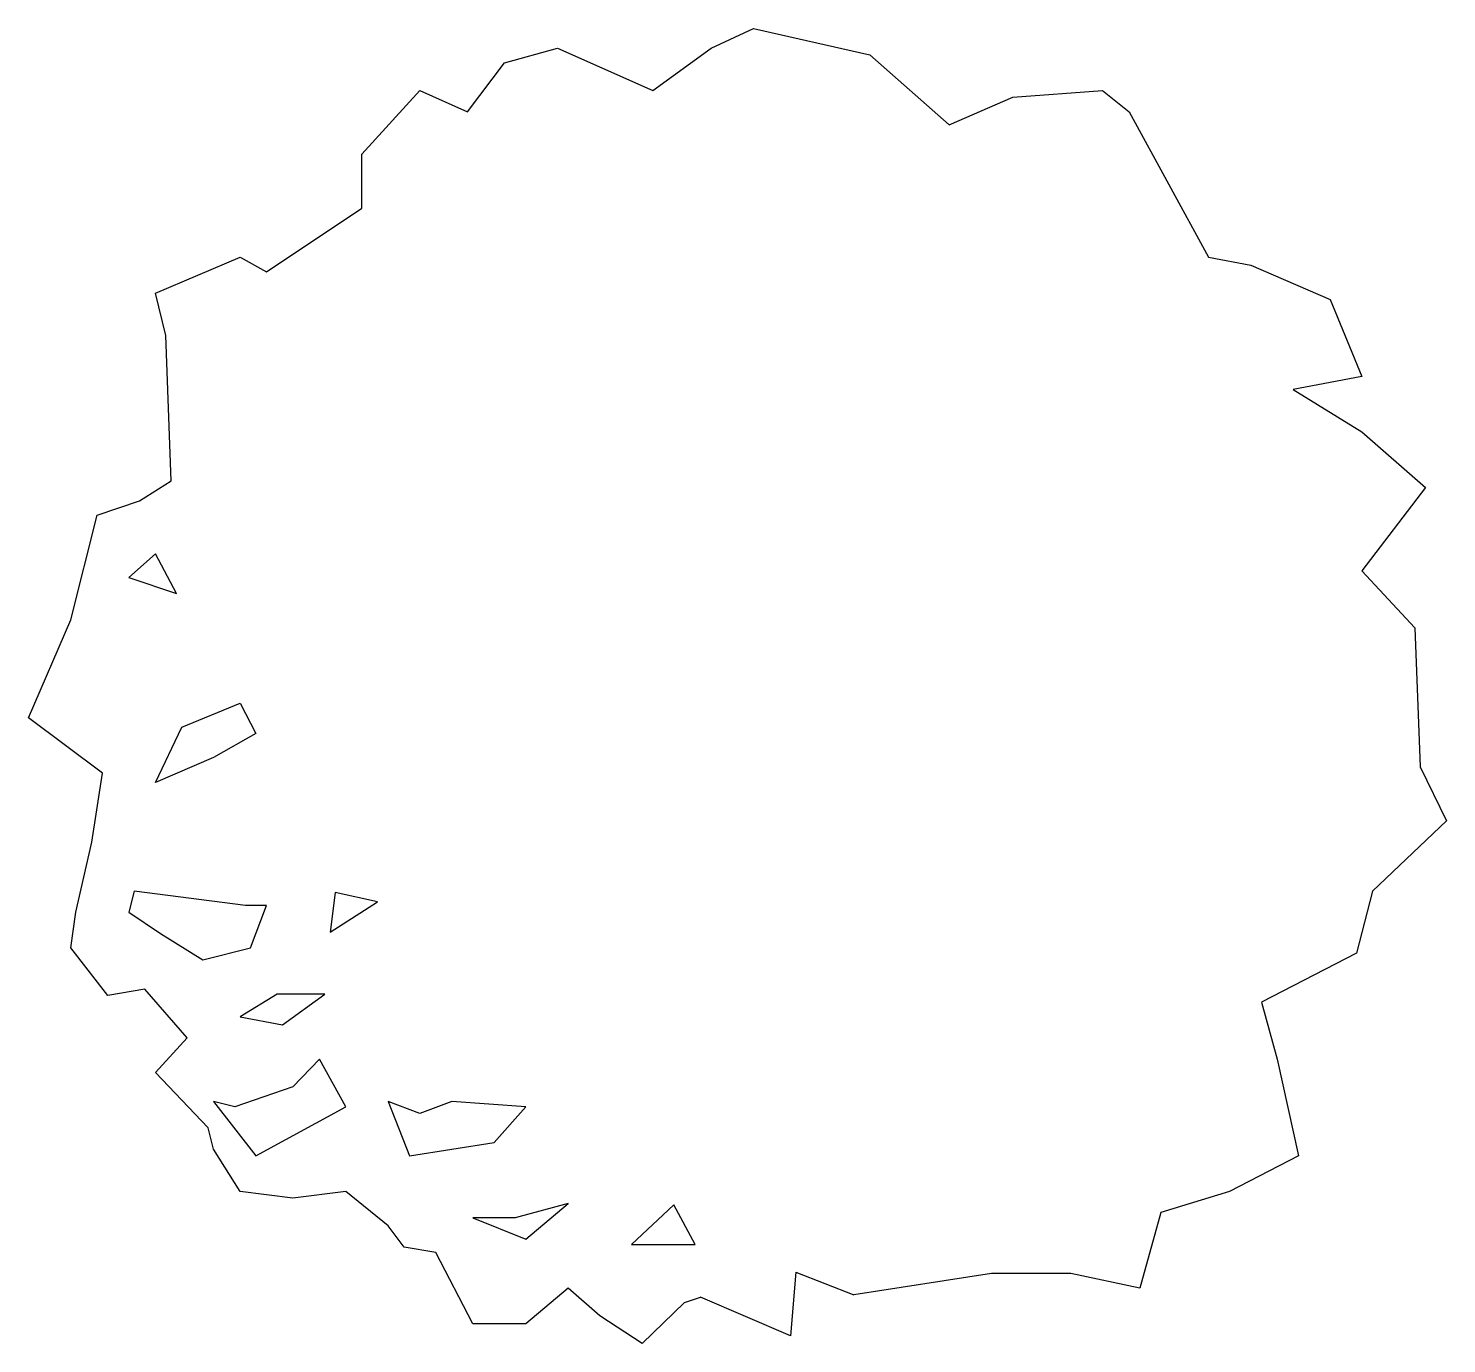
# Model space of a CAD drawing. Header units: millimetres. Extents: x 449.005 to 449.843, y 2585.882 to 2586.659.
import ezdxf

# ---------------------------------------------------------------- set-up
doc = ezdxf.new("R2010")
doc.units = ezdxf.units.MM
doc.header["$LTSCALE"] = 10
doc.layers.add('Vegetais', color=94, linetype='Continuous')

msp = doc.modelspace()

# ---------------------------------------------------------------- linework, layer by layer
at = {"layer": 'Vegetais'}
for p, q in [((449.40859, 2586.64699), (449.43359, 2586.65871)), ((449.43359, 2586.65871), (449.50234, 2586.64309)), ((449.28672, 2586.6384), (449.31797, 2586.64699)), ((449.31797, 2586.64699), (449.37422, 2586.62199)), ((449.37422, 2586.62199), (449.40859, 2586.64699)), ((449.26484, 2586.60949), (449.28672, 2586.6384)), ((449.50234, 2586.64309), (449.54922, 2586.60168)), ((449.20234, 2586.58449), (449.23672, 2586.62199)), ((449.23672, 2586.62199), (449.26484, 2586.60949)), ((449.58672, 2586.61809), (449.63984, 2586.62199)), ((449.63984, 2586.62199), (449.65547, 2586.60949)), ((449.54922, 2586.60168), (449.58672, 2586.61809)), ((449.65547, 2586.60949), (449.70234, 2586.52355)), ((449.20234, 2586.55246), (449.20234, 2586.58449)), ((449.14609, 2586.51496), (449.20234, 2586.55246)), ((449.08047, 2586.50246), (449.13047, 2586.52355)), ((449.13047, 2586.52355), (449.14609, 2586.51496)), ((449.70234, 2586.52355), (449.72734, 2586.51887)), ((449.72734, 2586.51887), (449.77422, 2586.49855)), ((449.08672, 2586.47746), (449.08047, 2586.50246)), ((449.77422, 2586.49855), (449.79297, 2586.45324)), ((449.08984, 2586.39152), (449.08672, 2586.47746)), ((449.79297, 2586.45324), (449.75234, 2586.44543)), ((449.75234, 2586.44543), (449.79297, 2586.42043)), ((449.79297, 2586.42043), (449.83047, 2586.38762)), ((449.07109, 2586.3798), (449.08984, 2586.39152)), ((449.83047, 2586.38762), (449.79297, 2586.3384)), ((449.04609, 2586.37121), (449.07109, 2586.3798)), ((449.03047, 2586.30949), (449.04609, 2586.37121)), ((449.08047, 2586.34855), (449.06484, 2586.33449)), ((449.09297, 2586.32512), (449.08047, 2586.34855)), ((449.06484, 2586.33449), (449.09297, 2586.32512)), ((449.79297, 2586.3384), (449.82422, 2586.3048)), ((449.00547, 2586.25168), (449.03047, 2586.30949)), ((449.82422, 2586.3048), (449.82734, 2586.22277)), ((449.09609, 2586.24621), (449.13047, 2586.26027)), ((449.13047, 2586.26027), (449.13984, 2586.2423)), ((449.04922, 2586.21887), (449.00547, 2586.25168)), ((449.08047, 2586.2134), (449.09609, 2586.24621)), ((449.13984, 2586.2423), (449.11484, 2586.22824)), ((449.11484, 2586.22824), (449.08047, 2586.2134)), ((449.04297, 2586.17824), (449.04922, 2586.21887)), ((449.82734, 2586.22277), (449.84297, 2586.19074)), ((449.84297, 2586.19074), (449.79922, 2586.14934)), ((449.03359, 2586.13684), (449.04297, 2586.17824)), ((449.06797, 2586.14934), (449.06484, 2586.13684)), ((449.13359, 2586.14074), (449.06797, 2586.14934)), ((449.18672, 2586.14855), (449.18359, 2586.12512)), ((449.18359, 2586.12512), (449.21172, 2586.14309)), ((449.21172, 2586.14309), (449.18672, 2586.14855)), ((449.79922, 2586.14934), (449.78984, 2586.11262)), ((449.03047, 2586.11574), (449.03359, 2586.13684)), ((449.06484, 2586.13684), (449.08359, 2586.12434)), ((449.14609, 2586.14074), (449.13359, 2586.14074)), ((449.13672, 2586.11574), (449.14609, 2586.14074)), ((449.08359, 2586.12434), (449.10859, 2586.10871)), ((449.05234, 2586.08762), (449.03047, 2586.11574)), ((449.10859, 2586.10871), (449.13672, 2586.11574)), ((449.78984, 2586.11262), (449.73359, 2586.08371)), ((449.07422, 2586.09152), (449.05234, 2586.08762)), ((449.09922, 2586.06262), (449.07422, 2586.09152)), ((449.15234, 2586.0884), (449.13047, 2586.07512)), ((449.18047, 2586.0884), (449.15234, 2586.0884)), ((449.15547, 2586.07043), (449.18047, 2586.0884)), ((449.73359, 2586.08371), (449.74297, 2586.05012)), ((449.13047, 2586.07512), (449.15547, 2586.07043)), ((449.08047, 2586.0423), (449.09922, 2586.06262)), ((449.17734, 2586.05012), (449.16172, 2586.03371)), ((449.19297, 2586.02199), (449.17734, 2586.05012)), ((449.74297, 2586.05012), (449.75547, 2585.99309)), ((449.11172, 2586.00949), (449.08047, 2586.0423)), ((449.16172, 2586.03371), (449.12734, 2586.02199)), ((449.12734, 2586.02199), (449.11484, 2586.02512)), ((449.11484, 2586.02512), (449.13984, 2585.99309)), ((449.23672, 2586.01809), (449.21797, 2586.02512)), ((449.21797, 2586.02512), (449.23047, 2585.99309)), ((449.25547, 2586.02512), (449.23672, 2586.01809)), ((449.29922, 2586.02199), (449.25547, 2586.02512)), ((449.13984, 2585.99309), (449.19297, 2586.02199)), ((449.28047, 2586.0009), (449.29922, 2586.02199)), ((449.11484, 2585.99699), (449.11172, 2586.00949)), ((449.23047, 2585.99309), (449.28047, 2586.0009)), ((449.13047, 2585.97199), (449.11484, 2585.99699)), ((449.75547, 2585.99309), (449.71484, 2585.97199)), ((449.16172, 2585.96809), (449.13047, 2585.97199)), ((449.19297, 2585.97199), (449.16172, 2585.96809)), ((449.21797, 2585.95168), (449.19297, 2585.97199)), ((449.71484, 2585.97199), (449.67422, 2585.95949)), ((449.32422, 2585.96496), (449.29297, 2585.95637)), ((449.29922, 2585.94387), (449.32422, 2585.96496)), ((449.38672, 2585.96418), (449.36172, 2585.94074)), ((449.39922, 2585.94074), (449.38672, 2585.96418)), ((449.67422, 2585.95949), (449.66172, 2585.91496)), ((449.22734, 2585.93918), (449.21797, 2585.95168)), ((449.29297, 2585.95637), (449.26797, 2585.95637)), ((449.26797, 2585.95637), (449.29922, 2585.94387)), ((449.36172, 2585.94074), (449.39922, 2585.94074)), ((449.24609, 2585.93605), (449.22734, 2585.93918)), ((449.26797, 2585.89387), (449.24609, 2585.93605)), ((449.45859, 2585.92434), (449.45547, 2585.88684)), ((449.45859, 2585.92434), (449.49297, 2585.91105)), ((449.57422, 2585.92355), (449.49297, 2585.91105)), ((449.62109, 2585.92355), (449.57422, 2585.92355)), ((449.66172, 2585.91496), (449.62109, 2585.92355)), ((449.32422, 2585.91496), (449.29922, 2585.89387)), ((449.34297, 2585.89855), (449.32422, 2585.91496)), ((449.39297, 2585.90637), (449.40234, 2585.90949)), ((449.45547, 2585.88684), (449.40234, 2585.90949)), ((449.36797, 2585.88215), (449.34297, 2585.89855)), ((449.39297, 2585.90637), (449.36797, 2585.88215)), ((449.29922, 2585.89387), (449.26797, 2585.89387))]:
    msp.add_line(p, q, dxfattribs=at)

doc.saveas('drawing.dxf')
